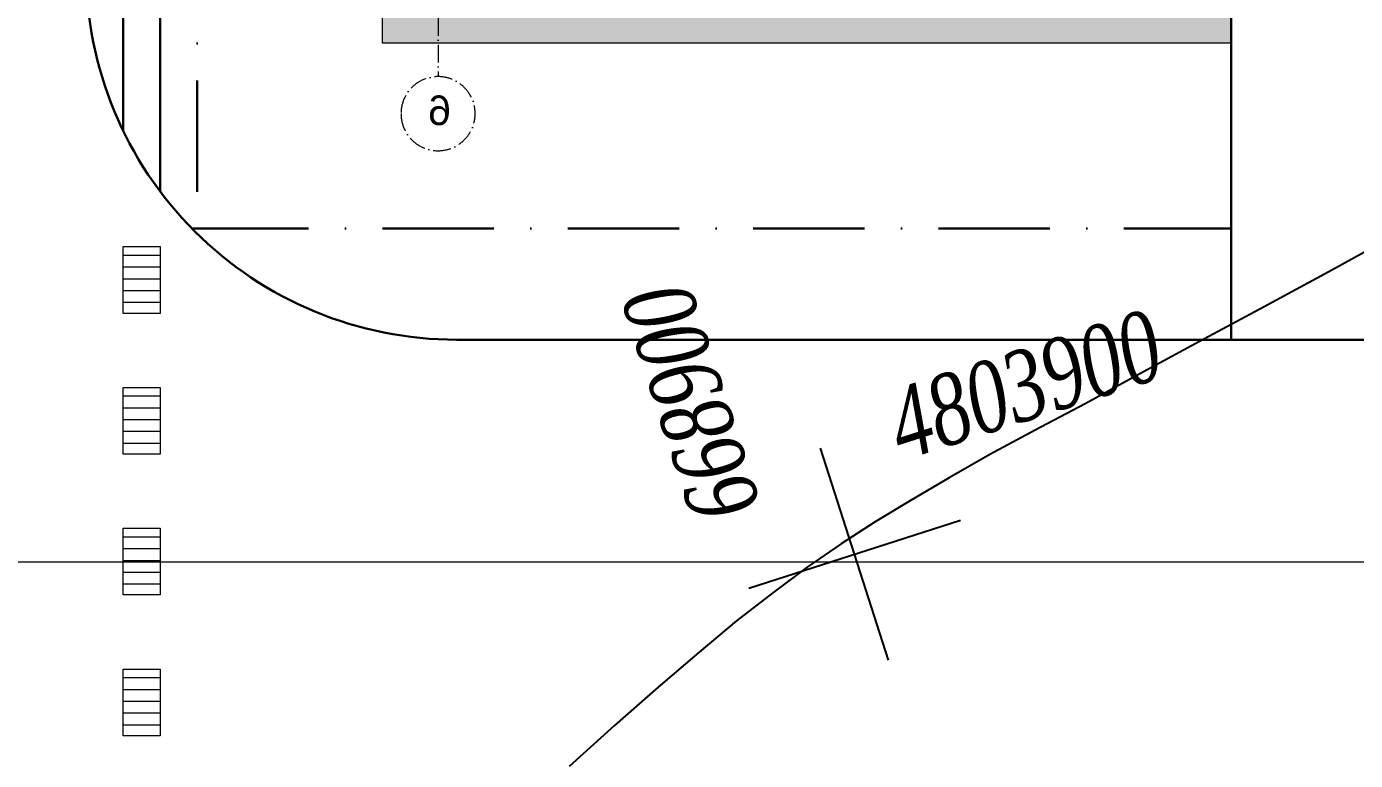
# Model space of a CAD drawing. Header units: millimetres. Extents: x 1353783 to 6492029790, y -7276956 to -512500.
# Drawn here: x 9959102 to 9962688, y -2845237 to -2843257 of the extents above; entities that cross this region are included whole.
import ezdxf

# ---------------------------------------------------------------- set-up
doc = ezdxf.new("R2010")
doc.units = ezdxf.units.MM
for name, pattern in [('482 Границы районов', [5, 3, -1, 0, -1]), ('ACAD_ISO10W100', [18, 12, -3, 0, -3]), ('CONTI', [0]), ('осевая', [50.8, 31.75, -6.35, 6.35, -6.35])]:
    doc.linetypes.add(name, pattern=pattern)
doc.layers.get('0').update_dxf_attribs({"lineweight": 5})
doc.layers.get('Defpoints').update_dxf_attribs({"color": 255})
for name, color, linetype in [('GORIZUNKNOWN', 32, 'CONTI'), ('SETKR', 7, 'CONTI'), ('РЕЛЬЕФ', 7, 'CONTI')]:
    doc.layers.add(name, color=color, linetype=linetype)
for name, color, linetype, lineweight in [('MPelement', 7, 'Continuous', 18), ('MPlegenda', 252, 'Continuous', 13), ('Арыки', 160, 'Continuous', 30), ('ГП-Граница учасика ИЖС', 3, 'Continuous', 5), ('ГП-Тратуар', 3, 'Continuous', 5), ('оси', 231, 'осевая', 9)]:
    doc.layers.add(name, color=color, linetype=linetype, lineweight=lineweight)
doc.styles.add('GOST Common', font='', dxfattribs={"height": 3})
doc.styles.add('SHRFT', font='', dxfattribs={"width": 0.75})
doc.styles.get('GOST Common').set_extended_font_data('GOST Common')
doc.styles.get('SHRFT').set_extended_font_data('Times New Roman Cyr', italic=True)

# ---------------------------------------------------------------- blocks, each defined once
blk = doc.blocks.new('амвамвам')
at = {"lineweight": 30, "ltscale": 100, "true_color": 0x939598}
h = blk.add_hatch(color=252, dxfattribs=at)
h.dxf.hatch_style = 1
h.paths.add_polyline_path([(9770780, -3620392), (9770780, -3620892), (9775130, -3620892), (9775130, -3620392)], flags=17)
h.paths.add_polyline_path([(9767980, -3620392), (9767980, -3620892), (9756530, -3620892), (9756530, -3605992), (9782030, -3605992), (9782530, -3605992), (9782530, -3623392), (9782030, -3623392), (9782030, -3606492), (9757030, -3606492), (9757030, -3620392)])
at = {"color": 251, "lineweight": 15, "ltscale": 100, "true_color": 0x636466}
blk.add_lwpolyline([(9767980, -3620392), (9767980, -3620892), (9756530, -3620892), (9756530, -3605992), (9782030, -3605992), (9782530, -3605992), (9782530, -3623392), (9782030, -3623392), (9782030, -3606492), (9757030, -3606492), (9757030, -3620392)], close=True, dxfattribs=at)
blk = doc.blocks.new('ТИП-3')
at = {"layer": 'оси', "color": 251, "linetype": 'ACAD_ISO10W100', "lineweight": 13, "ltscale": 20, "true_color": 0x636466}
blk.add_line((10387714, -2868431), (10387714, -2883281), dxfattribs=at)
blk.add_circle((10387714, -2883781), 500, dxfattribs=at)
at = {"layer": 'оси', "color": 251, "linetype": 'ACAD_ISO10W100', "lineweight": 13, "ltscale": 20, "true_color": 0x636466, "insert": (10387694, -2883535), "char_height": 400, "width": 158.4, "attachment_point": 2, "line_spacing_factor": 1.016949, "style": 'GOST Common'}
blk.add_mtext('{\\fArial|b0|i0|c204|p34;6}', dxfattribs=at)
blk = doc.blocks.new('BL_333')
at = {"color": 0}
for p, q in [((0, -3), (0, 3)), ((-3, 0), (3, 0))]:
    blk.add_line(p, q, dxfattribs=at)
blk = doc.blocks.new('оо')
at = {"layer": 'GORIZUNKNOWN', "color": 9, "true_color": 0xc7c8ca}
blk.add_lwpolyline([(222726.773, -3431756.842), (222725.703, -3431757.052), (222724.673, -3431757.242), (222723.703, -3431757.422), (222722.803, -3431757.592), (222721.973, -3431757.752), (222721.223, -3431757.882), (222720.543, -3431758.012), (222719.923, -3431758.142), (222719.343, -3431758.272), (222718.793, -3431758.402), (222718.263, -3431758.542), (222717.733, -3431758.702), (222717.183, -3431758.892), (222716.603, -3431759.102), (222715.993, -3431759.352), (222715.323, -3431759.632), (222714.603, -3431759.942), (222713.853, -3431760.282)], dxfattribs=at)
at = {"layer": 'SETKR', "color": 9, "true_color": 0xc7c8ca, "xscale": 0.5000000000000001, "yscale": 0.5000000000000001, "zscale": 0.5000000000000001}
blk.add_blockref('BL_333', (222718.393, -3431758.732), dxfattribs=at)
at = {"layer": 'РЕЛЬЕФ', "color": 9, "true_color": 0xc7c8ca, "style": 'SHRFT', "width": 0.75}
blk.add_text('668900', height=0.95, rotation=90, dxfattribs=at).set_placement((222717.393, -3431757.732))
blk.add_text('4803900', height=0.95, dxfattribs=at).set_placement((222719.393, -3431757.732))
blk = doc.blocks.new('A$C4D5515C4')
at = {"layer": 'MPelement', "color": 219, "lineweight": 13, "true_color": 0x642165}
for p, q in [((0, 0), (0, 0.5)), ((0, 0.5), (0.9, 0.5)), ((0.9, 0.5), (0.9, 0)), ((0.9, 0), (0, 0))]:
    blk.add_line(p, q, dxfattribs=at)
at = {"layer": 'MPlegenda', "color": 219, "lineweight": 13, "true_color": 0x642165}
for p, q in [((0.115, 0), (0.115, 0.5)), ((0.274, 0), (0.274, 0.5)), ((0.433, 0), (0.433, 0.5)), ((0.592, 0), (0.592, 0.5)), ((0.75, 0), (0.75, 0.5))]:
    blk.add_line(p, q, dxfattribs=at)

msp = doc.modelspace()

# ---------------------------------------------------------------- linework, layer by layer
at = {"layer": 'Defpoints', "lineweight": 0, "ltscale": 100}
msp.add_lwpolyline([(9958662, -2844701.4), (9997801, -2844701.4)], dxfattribs=at)
at = {"layer": 'Арыки', "lineweight": 30, "ltscale": 100}
for points in [[(9959462.4, -2834701.7), (9959462.4, -2843701.7)], [(9959362.4, -2843537.5), (9959362.4, -2834865.8)]]:
    msp.add_lwpolyline(points, dxfattribs=at)
at = {"layer": 'ГП-Граница учасика ИЖС', "color": 251, "lineweight": 30, "ltscale": 100}
msp.add_lwpolyline([(9963782.4, -2843201.6), (9963782.4, -2843801.7, -0.414214), (9963482.4, -2844101.7), (9960262.4, -2844101.7, -0.414214), (9959262.4, -2843101.7), (9959262.4, -2835301.7, -0.414214), (9960262.4, -2834301.7), (9963482.4, -2834301.7, -0.414214), (9963782.4, -2834601.7), (9963782.4, -2835201.7)], format="xyb", dxfattribs=at)
at = {"layer": 'ГП-Граница учасика ИЖС', "color": 94, "linetype": '482 Границы районов', "lineweight": 30, "ltscale": 100}
msp.add_lwpolyline([(9965162.4, -2843801.7), (9965762.4, -2843801.7), (9965762.4, -2838901.7), (9959562.4, -2838901.7), (9959562.4, -2843801.7), (9962352.4, -2843801.7)], dxfattribs=at)
at = {"layer": 'ГП-Граница учасика ИЖС', "color": 251, "lineweight": 30, "ltscale": 100}
for points in [[(9960412.4, -2843201.6), (9962352.4, -2843201.6), (9962352.4, -2844101.7)], [(9959562.4, -2843801.7), (9959548.2, -2843801.7)]]:
    msp.add_lwpolyline(points, dxfattribs=at)

# ---------------------------------------------------------------- block references
at = {"color": 1, "lineweight": 30, "xscale": 0.1999999999999998, "yscale": 0.1999999999999998, "zscale": 0.1999999999999998, "rotation": 359.9999889757423}
msp.add_blockref('амвамвам', (8008756.4, -2119122.9), dxfattribs=at)
at = {"layer": 'Арыки', "lineweight": 30, "ltscale": 100, "xscale": 200, "yscale": 200, "zscale": 200, "rotation": 270.0000000929762}
for p in [(9959362.4, -2843850.5), (9959362.4, -2844230.5), (9959362.4, -2844990.5)]:
    msp.add_blockref('A$C4D5515C4', p, dxfattribs=at)
at = {"layer": 'Арыки', "lineweight": 30, "xscale": 200, "yscale": 200, "zscale": 200, "rotation": 270.0000000929762}
msp.add_blockref('A$C4D5515C4', (9959362.4, -2844610.5), dxfattribs=at)
at = {"layer": 'ГП-Тратуар', "color": 3, "lineweight": 30, "xscale": -0.1999999999999999, "yscale": 0.2, "zscale": 0.2, "rotation": 359.9999889757078}
msp.add_blockref('ТИП-3', (12037755.3, -2266735.9), dxfattribs=at)
at = {"layer": 'РЕЛЬЕФ', "color": 240, "lineweight": 30, "true_color": 0xed1f24, "xscale": 200.0000000000001, "yscale": 200.0000000000001, "zscale": 200.0000000000001, "rotation": 17.80578495452471}
msp.add_blockref('оо', (-242329121, 637008728.1), dxfattribs=at)

doc.saveas('drawing.dxf')
